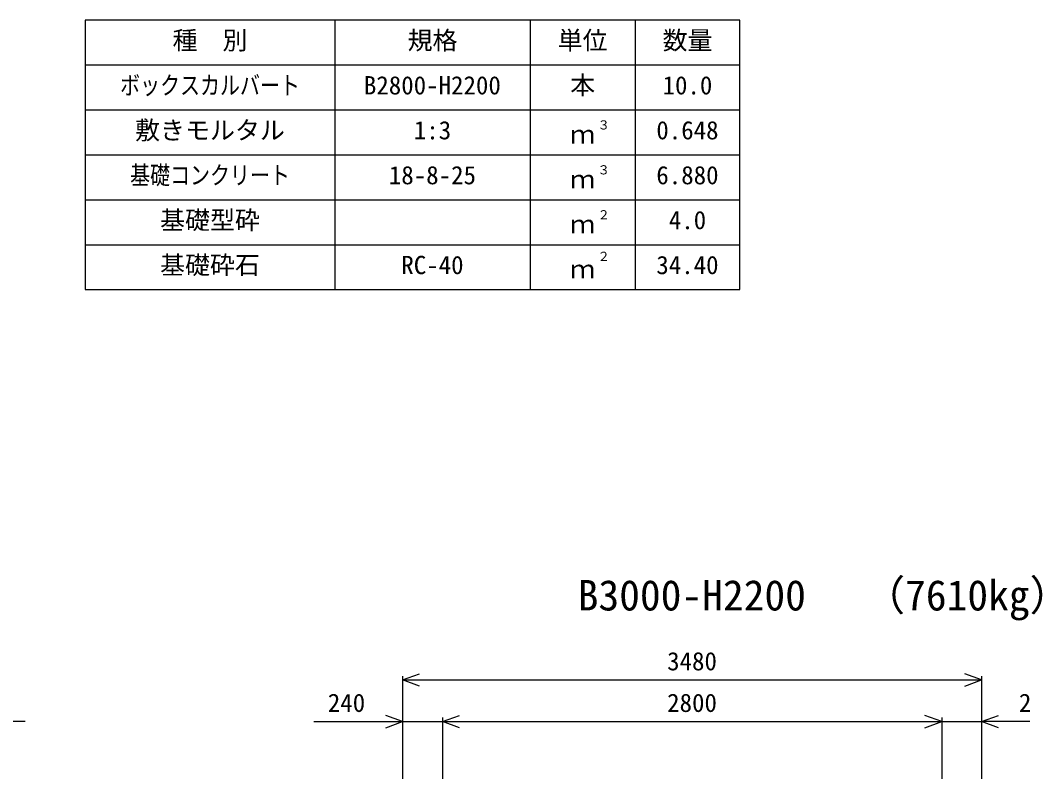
# Model space of a CAD drawing. Units: millimetres, scale not verified. Extents: x -100800 to 100800, y -35640 to 35640.
# Drawn here: x 47400 to 53428, y -8742 to -4181 of the extents above; entities that cross this region are included whole.
import ezdxf
from ezdxf.enums import TextEntityAlignment as Align

# ---------------------------------------------------------------- set-up
doc = ezdxf.new("R2010")
doc.units = ezdxf.units.MM
doc.header["$LTSCALE"] = 120
for name, color, linetype, lineweight in [('0-0_DIM', 7, 'Continuous', 25), ('0-3_HYO', 3, 'Continuous', 25), ('0-4_HYO2', 4, 'Continuous', 25), ('0-7_TXT', 7, 'Continuous', 25)]:
    doc.layers.add(name, color=color, linetype=linetype, lineweight=lineweight)
doc.styles.add('ＭＳ ゴシック', font='')
doc.styles.get('ＭＳ ゴシック').set_extended_font_data('MS Gothic')

msp = doc.modelspace()

# ---------------------------------------------------------------- linework, layer by layer
at = {"layer": '0-0_DIM'}
for p, q in [((49699.1, -8123.4), (49699.1, -8742)), ((53179.1, -8123.4), (53179.1, -8742)), ((49699.1, -8147.4), (53179.1, -8147.4)), ((49939.1, -8373.4), (49939.1, -8742)), ((52939.1, -8373.4), (52939.1, -8742)), ((47431.8, -8397.4), (46899.1, -8397.4)), ((49166.4, -8397.4), (49699.1, -8397.4)), ((53711.8, -8397.4), (53179.1, -8397.4))]:
    msp.add_line(p, q, dxfattribs=at)
for points in [[(49800.6, -8184.3), (49699.1, -8147.4), (49800.6, -8110.4)], [(53077.6, -8184.3), (53179.1, -8147.4), (53077.6, -8110.4)], [(49597.6, -8434.3), (49699.1, -8397.4), (49597.6, -8360.4)], [(50040.6, -8434.3), (49939.1, -8397.4), (50040.6, -8360.4)], [(52837.6, -8434.3), (52939.1, -8397.4), (52837.6, -8360.4)], [(53280.6, -8434.3), (53179.1, -8397.4), (53280.6, -8360.4)], [(49699.1, -8397.4), (49939.1, -8397.4), (52939.1, -8397.4), (53179.1, -8397.4)]]:
    msp.add_lwpolyline(points, dxfattribs=at)
at = {"layer": '0-3_HYO'}
for p, q in [((49291.6, -4181.4), (49291.6, -5801.4)), ((50466.6, -4181.4), (50466.6, -5801.4)), ((51096.6, -4181.4), (51096.6, -5801.4)), ((47791.6, -4451.4), (51726.6, -4451.4))]:
    msp.add_line(p, q, dxfattribs=at)
msp.add_lwpolyline([(47791.6, -5801.4), (51726.6, -5801.4), (51726.6, -4181.4), (47791.6, -4181.4)], close=True, dxfattribs=at)
at = {"layer": '0-4_HYO2'}
for p, q in [((47791.6, -4721.4), (51726.6, -4721.4)), ((47791.6, -4991.4), (51726.6, -4991.4)), ((47791.6, -5261.4), (51726.6, -5261.4)), ((47791.6, -5531.4), (51726.6, -5531.4))]:
    msp.add_line(p, q, dxfattribs=at)

# ---------------------------------------------------------------- texts
at = {"layer": '0-0_DIM', "style": 'ＭＳ ゴシック'}
for s, p in [('3480', (51289.1, -8122.4)), ('240', (49249.8, -8372.4)), ('2800', (51289.1, -8372.4)), ('240', (53403.4, -8372.4))]:
    msp.add_text(s, height=110, dxfattribs=at).set_placement(p, align=Align.BOTTOM_LEFT)
at = {"layer": '0-7_TXT', "style": 'ＭＳ ゴシック'}
for s, height, p in [('種\u3000別', 110, (48316.6, -4391.4)), ('規格', 110, (49729.1, -4391.4)), ('単位', 110, (50631.6, -4391.4)), ('数量', 110, (51261.6, -4391.4)), ('B2800-H2200', 110, (49466.6, -4661.4)), ('本', 110, (50706.6, -4661.4)), ('10.0', 110, (51261.6, -4661.4)), ('敷きモルタル', 110, (48091.6, -4931.4)), ('1:3', 110, (49766.6, -4931.4)), ('３', 55, (50870.5, -4855.5)), ('0.648', 110, (51224.1, -4931.4)), ('ｍ', 110, (50706.6, -4956.4)), ('18-8-25', 110, (49616.6, -5201.4)), ('３', 55, (50870.5, -5125.5)), ('6.880', 110, (51224.1, -5201.4)), ('ｍ', 110, (50706.6, -5226.4)), ('基礎型砕', 110, (48241.6, -5471.4)), ('２', 55, (50870.5, -5395.5)), ('4.0', 110, (51299.1, -5471.4)), ('ｍ', 110, (50706.6, -5496.4)), ('基礎砕石', 110, (48241.6, -5741.4)), ('RC-40', 110, (49691.6, -5741.4)), ('２', 55, (50870.5, -5645.5)), ('34.40', 110, (51224.1, -5741.4)), ('ｍ', 110, (50706.6, -5766.4)), ('（7610kg）', 183.3, (52469.3, -7784.7)), ('B3000-H2200', 183.3, (50751.6, -7784.7))]:
    msp.add_text(s, height=height, dxfattribs=at).set_placement(p, align=Align.BOTTOM_LEFT)
at = {"layer": '0-7_TXT', "style": 'ＭＳ ゴシック', "width": 0.8}
for s, p in [('ボックスカルバート', (48001.6, -4661.4)), ('基礎コンクリート', (48061.6, -5201.4))]:
    msp.add_text(s, height=110, dxfattribs=at).set_placement(p, align=Align.BOTTOM_LEFT)

doc.saveas('drawing.dxf')
